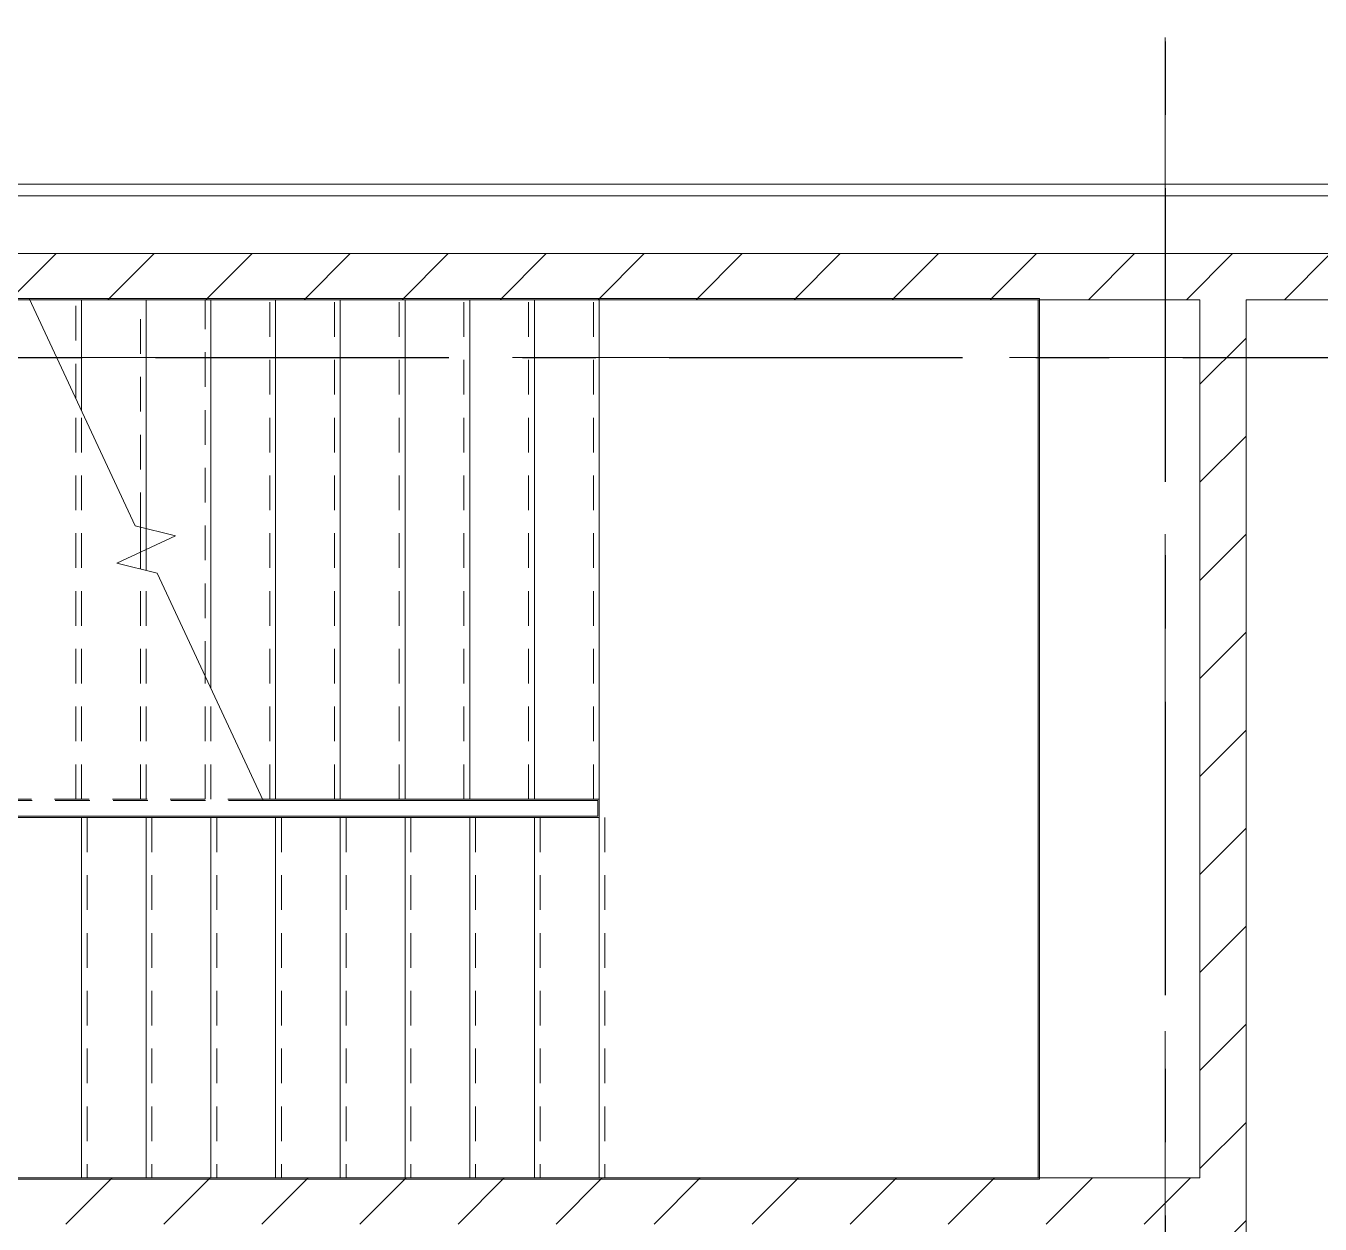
# Model space of a CAD drawing. Header units: millimetres. Extents: x -4000 to 187956, y -58990 to 162485.
# Drawn here: x 83070 to 88671, y 136700 to 141886 of the extents above; entities that cross this region are included whole.
import ezdxf

# ---------------------------------------------------------------- set-up
doc = ezdxf.new("R2010")
doc.units = ezdxf.units.MM
for name, pattern in [('Grid Line', [2222.5, 1270, -317.5, 317.5, -317.5]), ('Grid Line 12_5mm', [2150, 1250, -300, 300, -300]), ('Overhead 1_5mm', [250, 150, -100])]:
    doc.linetypes.add(name, pattern=pattern)
for name, color, linetype, lineweight in [('A-WALL', 113, 'Continuous', 13), ('A-WALL-PATT', 111, 'Continuous', 13), ('S-GRID', 1, 'Continuous', 30), ('S-STRS', 31, 'Continuous', 9), ('S-STRS-MBND', 31, 'Continuous', 9)]:
    doc.layers.add(name, color=color, linetype=linetype, lineweight=lineweight)
pattern_1 = [(45, (0, 0), (-212.13203, 212.13203), [])]

# ---------------------------------------------------------------- blocks, each defined once
blk = doc.blocks.new('CMF2_NHAXUONG_A_rvt-1-FFS - TANG 1')
at = {"layer": 'A-WALL-PATT', "lineweight": 9}
h = blk.add_hatch(dxfattribs=at)
h.set_pattern_fill('FP_12', color=250, style=0, pattern_type=2)
h.set_pattern_definition(pattern_1)
h.paths.add_polyline_path([(67549.8, 140700.5), (98249.8, 140700.5), (98249.8, 140900), (67549.8, 140900)])
h = blk.add_hatch(dxfattribs=at)
h.set_pattern_fill('FP_12', color=250, style=0, pattern_type=2)
h.set_pattern_definition(pattern_1)
h.paths.add_polyline_path([(88350, 135999.8), (88350, 140700.5), (88150, 140700.5), (88150, 135999.8)])
h = blk.add_hatch(dxfattribs=at)
h.set_pattern_fill('FP_12', color=250, style=0, pattern_type=2)
h.set_pattern_definition(pattern_1)
h.paths.add_polyline_path([(81550, 136700), (88150, 136700), (88150, 136900), (81550, 136900)])
at = {"layer": 'A-WALL', "color": 50, "lineweight": 15}
for p, q in [((98749.6, 141200), (66999.6, 141200)), ((98749.6, 141150), (66999.6, 141150)), ((67549.8, 140900), (98249.8, 140900)), ((98249.8, 140900), (67549.8, 140900)), ((67749.8, 140700.5), (83086.4, 140700.5)), ((83438.1, 140700.5), (88150, 140700.5)), ((88150, 140700.5), (88150, 136900)), ((88350, 140700.5), (98249.8, 140700.5)), ((88350, 135999.8), (88350, 140700.5)), ((88150, 136900), (81550, 136900))]:
    blk.add_line(p, q, dxfattribs=at)
at = {"layer": 'A-WALL', "color": 35, "lineweight": 15}
for p, q in [((98749.6, 141200), (80349.8, 141200)), ((80364.8, 140700.5), (83086.4, 140700.5)), ((83086.4, 140700.5), (83438.1, 140700.5)), ((87456.4, 140700.5), (88150, 140700.5)), ((88150, 140700.5), (88150, 136900)), ((88350, 140700.5), (98249.8, 140700.5)), ((88350, 135999.8), (88350, 140700.5)), ((88150, 136900), (87456.4, 136900))]:
    blk.add_line(p, q, dxfattribs=at)
at = {"layer": 'A-WALL', "color": 53, "lineweight": 15}
for p, q in [((83086.4, 140700.5), (85768, 140700.5)), ((85850.5, 140700.5), (87456.4, 140700.5)), ((87456.4, 136900), (87450.4, 136900))]:
    blk.add_line(p, q, dxfattribs=at)
at = {"layer": 'A-WALL', "color": 71, "lineweight": 15}
for p, q in [((85768, 140700.5), (85850.5, 140700.5)), ((87450.4, 136900), (81630.4, 136900))]:
    blk.add_line(p, q, dxfattribs=at)
at = {"layer": 'S-GRID', "linetype": 'Grid Line 12_5mm', "lineweight": 9}
for p, q in [((88000, 161185.2), (88000, -16487.4)), ((-824.3, 140450), (183641.1, 140450))]:
    blk.add_line(p, q, dxfattribs=at)
at = {"layer": 'S-STRS', "color": 250}
for p, q in [((83438.1, 140705.6), (83084, 140705.6)), ((83310.4, 140699.6), (83086.8, 140699.6)), ((83590.4, 140699.6), (83310.4, 140699.6)), ((83310.4, 140220.1), (83310.4, 140699.6)), ((83870.4, 140699.6), (83590.4, 140699.6)), ((83590.4, 139710), (83590.4, 140699.6)), ((84150.4, 140699.6), (83870.4, 140699.6)), ((83870.4, 139019.2), (83870.4, 140699.6)), ((84430.4, 140699.6), (84150.4, 140699.6)), ((84150.4, 138539.6), (84150.4, 140699.6)), ((84710.4, 140699.6), (84430.4, 140699.6)), ((84430.4, 138539.6), (84430.4, 140699.6)), ((84990.4, 140699.6), (84710.4, 140699.6)), ((84710.4, 138539.6), (84710.4, 140699.6)), ((85270.4, 140699.6), (84990.4, 140699.6)), ((84990.4, 138539.6), (84990.4, 140699.6)), ((85550.4, 140699.6), (85270.4, 140699.6)), ((85270.4, 138539.6), (85270.4, 140699.6)), ((85850.5, 140699.6), (85550.4, 140699.6)), ((85550.4, 138539.6), (85550.4, 140699.6)), ((87450.4, 140699.6), (85850.5, 140699.6)), ((87450.4, 136900), (87450.4, 140699.6)), ((87456.4, 136900), (87456.4, 140700.5)), ((83590.4, 139529.2), (83590.4, 139619.6)), ((84150.4, 138539.6), (84094.1, 138539.6)), ((85544.4, 138533.6), (84096.9, 138533.6)), ((84430.4, 138539.6), (84150.4, 138539.6)), ((84710.4, 138539.6), (84430.4, 138539.6)), ((84990.4, 138539.6), (84710.4, 138539.6)), ((85270.4, 138539.6), (84990.4, 138539.6)), ((85550.4, 138539.6), (85270.4, 138539.6)), ((85544.4, 138533.6), (85544.4, 138465.6)), ((85550.4, 138533.6), (85550.4, 138539.6)), ((85550.4, 138533.6), (85550.4, 138459.6)), ((81630.4, 138465.6), (85544.4, 138465.6)), ((83030.4, 138459.6), (83310.4, 138459.6)), ((83310.4, 138459.6), (83590.4, 138459.6)), ((83310.4, 138459.6), (83310.4, 136900)), ((83590.4, 138459.6), (83870.4, 138459.6)), ((83590.4, 138459.6), (83590.4, 136900)), ((83870.4, 138459.6), (84150.4, 138459.6)), ((83870.4, 138459.6), (83870.4, 136900)), ((84150.4, 138459.6), (84430.4, 138459.6)), ((84150.4, 138459.6), (84150.4, 136900)), ((84430.4, 138459.6), (84710.4, 138459.6)), ((84430.4, 138459.6), (84430.4, 136900)), ((84710.4, 138459.6), (84990.4, 138459.6)), ((84710.4, 138459.6), (84710.4, 136900)), ((84990.4, 138459.6), (85270.4, 138459.6)), ((84990.4, 138459.6), (84990.4, 136900)), ((85270.4, 138459.6), (85544.4, 138459.6)), ((85270.4, 138459.6), (85270.4, 136900)), ((85544.4, 138459.6), (85550.4, 138459.6)), ((85550.4, 138459.6), (85550.4, 136900))]:
    blk.add_line(p, q, dxfattribs=at)
at = {"layer": 'S-STRS', "color": 250, "linetype": 'Overhead 1_5mm'}
for p, q in [((83285.4, 140273.7), (83285.4, 140699.6)), ((83565.4, 139716.1), (83565.4, 140699.6)), ((83845.4, 139072.8), (83845.4, 140699.6)), ((84125.4, 138539.6), (84125.4, 140699.6)), ((84405.4, 138539.6), (84405.4, 140699.6)), ((84685.4, 138539.6), (84685.4, 140699.6)), ((84965.4, 138539.6), (84965.4, 140699.6)), ((85245.4, 138539.6), (85245.4, 140699.6)), ((85525.4, 138539.6), (85525.4, 140699.6)), ((83565.4, 139535.3), (83565.4, 139608)), ((83335.4, 138459.6), (83335.4, 136900)), ((83615.4, 138459.6), (83615.4, 136900)), ((83895.4, 138459.6), (83895.4, 136900)), ((84175.4, 138459.6), (84175.4, 136900)), ((84455.4, 138459.6), (84455.4, 136900)), ((84735.4, 138459.6), (84735.4, 136900)), ((85015.4, 138459.6), (85015.4, 136900)), ((85295.4, 138459.6), (85295.4, 136900)), ((85575.4, 138459.6), (85575.4, 136900))]:
    blk.add_line(p, q, dxfattribs=at)
at = {"layer": 'S-STRS', "color": 252}
for p, q in [((85850.5, 140705.6), (83438.1, 140705.6)), ((87456.4, 140705.6), (85850.5, 140705.6)), ((87456.4, 140700.5), (87456.4, 140705.6)), ((85544.4, 138459.6), (85550.4, 138459.6)), ((81630.4, 136894), (85530.3, 136894)), ((83030.4, 136900), (83310.4, 136900)), ((83310.4, 136900), (83590.4, 136900)), ((83590.4, 136900), (83870.4, 136900)), ((83870.4, 136900), (84150.4, 136900)), ((84150.4, 136900), (84430.4, 136900)), ((84430.4, 136900), (84710.4, 136900)), ((84710.4, 136900), (84990.4, 136900)), ((84990.4, 136900), (85270.4, 136900)), ((85270.4, 136900), (85530.3, 136900)), ((85530.3, 136900), (87450.4, 136900)), ((85530.3, 136894), (87456.4, 136894)), ((87456.4, 136894), (87456.4, 136900))]:
    blk.add_line(p, q, dxfattribs=at)
at = {"layer": 'S-STRS', "color": 253}
blk.add_line((85530.3, 136900), (85550.4, 136900), dxfattribs=at)
at = {"layer": 'S-STRS-MBND', "color": 250, "linetype": 'Overhead 1_5mm'}
for p, q in [((83084, 140705.6), (81630.4, 140705.6)), ((83086.8, 140699.6), (81630.4, 140699.6)), ((83285.4, 138539.6), (83285.4, 140273.7)), ((83310.4, 138539.6), (83310.4, 140220.1)), ((83565.4, 139608), (83565.4, 139716.1)), ((83590.4, 139619.6), (83590.4, 139710)), ((83565.4, 138539.6), (83565.4, 139535.3)), ((83590.4, 138539.6), (83590.4, 139529.2)), ((83845.4, 138539.6), (83845.4, 139072.8)), ((83870.4, 138539.6), (83870.4, 139019.2)), ((84094.1, 138539.6), (81630.4, 138539.6)), ((84096.9, 138533.6), (81630.4, 138533.6))]:
    blk.add_line(p, q, dxfattribs=at)
at = {"layer": 'S-STRS-MBND', "color": 250}
for p, q in [((83084, 140705.6), (83542.9, 139721.6)), ((83542.9, 139721.6), (83717.9, 139679.1)), ((83717.9, 139679.1), (83463, 139560.2)), ((83463, 139560.2), (83638, 139517.7)), ((83638, 139517.7), (84096.9, 138533.6))]:
    blk.add_line(p, q, dxfattribs=at)

msp = doc.modelspace()

# ---------------------------------------------------------------- block references
at = {"lineweight": 5}
msp.add_blockref('CMF2_NHAXUONG_A_rvt-1-FFS - TANG 1', (0, 0), dxfattribs=at)

# ---------------------------------------------------------------- next in the draw order: linework, layer by layer
at = {"layer": 'S-GRID', "linetype": 'Grid Line'}
for p, q in [((88000, 161185.2), (88000, -16487.4)), ((-824.3, 140450), (183641.1, 140450))]:
    msp.add_line(p, q, dxfattribs=at)

doc.saveas('drawing.dxf')
